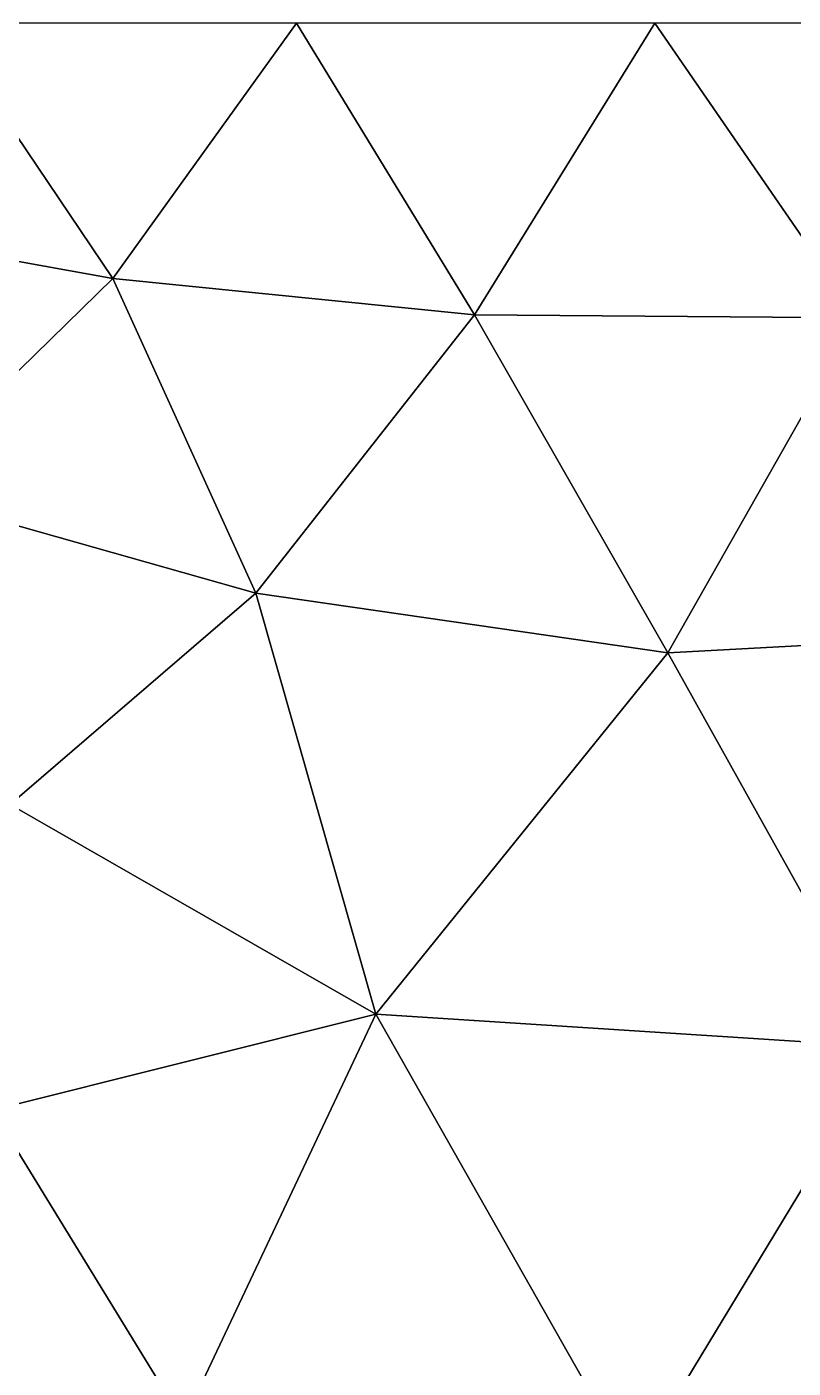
# Model space of a CAD drawing. Header units: metres. Extents: x 1 to 72, y -280 to 0.
# Drawn here: x 20.29 to 36.75, y -58.89 to -30.08 of the extents above; entities that cross this region are included whole.
import ezdxf

# ---------------------------------------------------------------- set-up
doc = ezdxf.new("R2010")
doc.units = ezdxf.units.M

msp = doc.modelspace()

# ---------------------------------------------------------------- linework, layer by layer
at = {"layer": 'layer', "color": 0}
for points in [[(22.1417, -35.4854), (18.439, -30), (15.748, -34.327)], [(26.0835, -30), (18.439, -30), (22.1417, -35.4854)], [(29.9059, -36.2673), (26.0835, -30), (22.1417, -35.4854)], [(33.7821, -30), (26.0835, -30), (29.9059, -36.2673)], [(38.1406, -36.3254), (33.7821, -30), (29.9059, -36.2673)], [(41.4861, -30), (33.7821, -30), (38.1406, -36.3254)], [(22.1417, -35.4854), (15.748, -34.327), (17.463, -40.0511)], [(25.2126, -42.2419), (22.1417, -35.4854), (17.463, -40.0511)], [(29.9059, -36.2673), (22.1417, -35.4854), (25.2126, -42.2419)], [(34.0616, -43.5246), (29.9059, -36.2673), (25.2126, -42.2419)], [(38.1406, -36.3254), (29.9059, -36.2673), (34.0616, -43.5246)], [(44.521, -42.9558), (38.1406, -36.3254), (34.0616, -43.5246)], [(25.2126, -42.2419), (17.463, -40.0511), (19.9362, -46.7834)], [(27.7852, -51.2859), (25.2126, -42.2419), (19.9362, -46.7834)], [(34.0616, -43.5246), (25.2126, -42.2419), (27.7852, -51.2859)], [(44.521, -42.9558), (34.0616, -43.5246), (38.7825, -51.9925)], [(34.0616, -43.5246), (27.7852, -51.2859), (38.7825, -51.9925)], [(27.7852, -51.2859), (19.9362, -46.7834), (19.5487, -53.3525)], [(27.7852, -51.2859), (19.5487, -53.3525), (23.6574, -60.045)], [(33.3135, -61.0328), (27.7852, -51.2859), (23.6574, -60.045)], [(38.7825, -51.9925), (27.7852, -51.2859), (33.3135, -61.0328)], [(45.1361, -61.4523), (38.7825, -51.9925), (33.3135, -61.0328)], [(23.6574, -60.045), (19.5487, -53.3525), (16.3949, -58.9086)]]:
    msp.add_3dface(points, dxfattribs=at)

doc.saveas('drawing.dxf')
